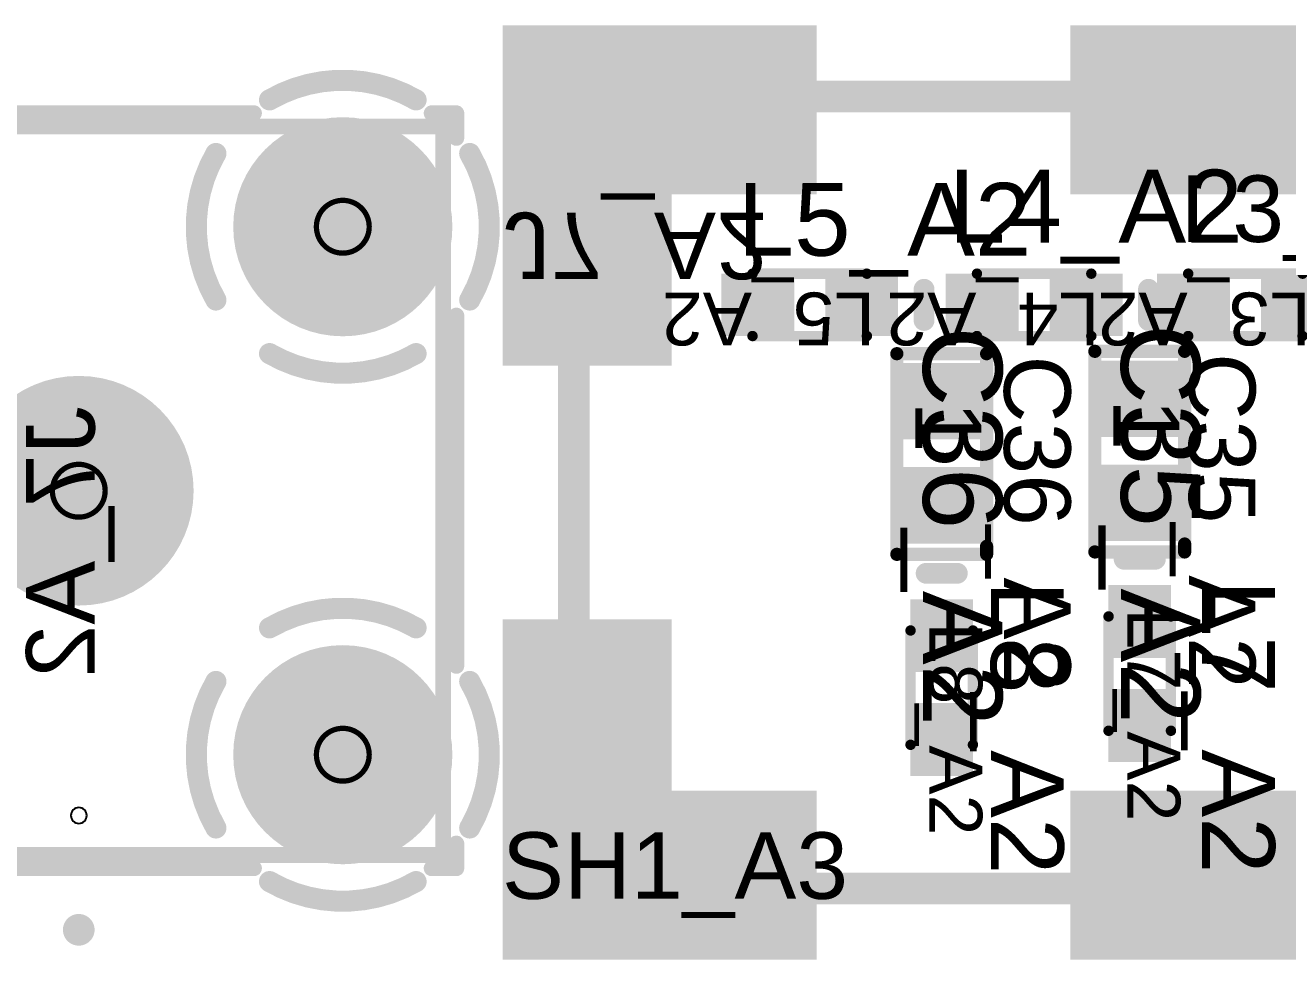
# Model space of a CAD drawing. Header units: inches. Extents: x -0.3 to 12.2, y -3.2 to 4.4.
# Drawn here: x 0.1597 to 0.6379, y 2.558 to 2.912 of the extents above; entities that cross this region are included whole.
import ezdxf

# ---------------------------------------------------------------- set-up
doc = ezdxf.new("R2010")
doc.units = ezdxf.units.IN
doc.header["$MEASUREMENT"] = 0
for name, color, linetype in [('Board Layer Stack Bottom Overlay', 54, 'Continuous'), ('Board Layer Stack Bottom Solder', 6, 'Continuous'), ('Bottom Assembly', 216, 'Continuous'), ('Bottom Layer_L8', 5, 'Continuous'), ('FAB', 56, 'Continuous'), ('FAB_DWG_INFO', 1, 'Continuous'), ('Inner_L3', 76, 'Continuous'), ('Inner_L6', 156, 'Continuous'), ('Mechanical 13', 56, 'Continuous'), ('Pad Holes', 156, 'Continuous'), ('Plane_L2', 76, 'Continuous'), ('Plane_L4', 136, 'Continuous'), ('Plane_L5', 16, 'Continuous'), ('Plane_L7', 216, 'Continuous'), ('Top Assembly', 6, 'Continuous'), ('Top Overlay', 2, 'Continuous'), ('Top Paste', 8, 'Continuous'), ('Top Solder', 216, 'Continuous'), ('TOP_L1', 1, 'Continuous')]:
    doc.layers.add(name, color=color, linetype=linetype)
doc.styles.add('Arial', font='', dxfattribs={"height": 0.2})
doc.styles.get('Arial').set_extended_font_data('Arial')

# ---------------------------------------------------------------- blocks, each defined once
blk = doc.blocks.new('RF_S__23')
at = {"layer": 'Top Paste'}
for points in [[(-0.41, 0.175), (-0.41, 0.115), (-0.525, 0.115), (-0.525, 0.175)], [(-0.525, 0.175), (-0.465, 0.175), (-0.465, 0.05), (-0.525, 0.05)], [(-0.17, 0.175), (-0.17, 0.115), (-0.31, 0.115), (-0.31, 0.175)], [(-0.525, -0.05), (-0.465, -0.05), (-0.465, -0.175), (-0.525, -0.175)], [(-0.525, -0.175), (-0.525, -0.115), (-0.41, -0.115), (-0.41, -0.175)], [(-0.31, -0.175), (-0.31, -0.115), (-0.17, -0.115), (-0.17, -0.175)]]:
    blk.add_hatch(color=8, dxfattribs=at).paths.add_polyline_path(points)
at = {"layer": 'Top Solder'}
for points in [[(-0.408, 0.177), (-0.408, 0.113), (-0.527, 0.113), (-0.527, 0.177)], [(-0.527, 0.177), (-0.463, 0.177), (-0.463, 0.048), (-0.527, 0.048)], [(-0.168, 0.177), (-0.168, 0.113), (-0.312, 0.113), (-0.312, 0.177)], [(-0.527, -0.048), (-0.463, -0.048), (-0.463, -0.177), (-0.527, -0.177)], [(-0.527, -0.177), (-0.527, -0.113), (-0.408, -0.113), (-0.408, -0.177)], [(-0.312, -0.177), (-0.312, -0.113), (-0.168, -0.113), (-0.168, -0.177)]]:
    blk.add_hatch(color=216, dxfattribs=at).paths.add_polyline_path(points)
at = {"layer": 'TOP_L1'}
for points in [[(-0.41, 0.175), (-0.41, 0.115), (-0.525, 0.115), (-0.525, 0.175)], [(-0.525, 0.175), (-0.465, 0.175), (-0.465, 0.05), (-0.525, 0.05)], [(-0.17, 0.175), (-0.17, 0.115), (-0.31, 0.115), (-0.31, 0.175)], [(-0.525, -0.05), (-0.465, -0.05), (-0.465, -0.175), (-0.525, -0.175)], [(-0.525, -0.175), (-0.525, -0.115), (-0.41, -0.115), (-0.41, -0.175)], [(-0.31, -0.175), (-0.31, -0.115), (-0.17, -0.115), (-0.17, -0.175)]]:
    blk.add_hatch(color=1, dxfattribs=at).paths.add_polyline_path(points)
at = {"layer": 'Top Assembly'}
for points in [[(-0.5, 0.15, 0.012, 0.012, 0), (0.5, 0.15, 0.012, 0.012, 0)], [(-0.5, -0.15, 0.012, 0.012, 0), (-0.5, 0.15, 0.012, 0.012, 0)], [(-0.5, -0.15, 0.012, 0.012, 0), (0.5, -0.15, 0.012, 0.012, 0)]]:
    blk.add_lwpolyline(points, format="xyseb", dxfattribs=at)
for points in [[(-0.503, 0.15, 0.006, 0.006, 1), (-0.497, 0.15, 0.006, 0.006, 1)], [(-0.503, 0.15, 0.006, 0.006, 1), (-0.497, 0.15, 0.006, 0.006, 1)], [(-0.503, -0.15, 0.006, 0.006, 1), (-0.497, -0.15, 0.006, 0.006, 1)], [(-0.503, -0.15, 0.006, 0.006, 1), (-0.497, -0.15, 0.006, 0.006, 1)]]:
    blk.add_lwpolyline(points, format="xyseb", close=True, dxfattribs=at)
blk = doc.blocks.new('CONN_SMA_J_P_H_RA_TH1_SAI_164')
at = {"layer": 'Top Overlay'}
for points in [[(0.191, 0, 0.006, 0.006, 1), (0.185, 0, 0.006, 0.006, 1)], [(0.1835, 0, 0.003, 0.003, 1), (0.1865, 0, 0.003, 0.003, 1)], [(0.1895, 0, 0.003, 0.003, 1), (0.1925, 0, 0.003, 0.003, 1)]]:
    blk.add_lwpolyline(points, format="xyseb", close=True, dxfattribs=at)
blk = doc.blocks.new('0402_A_183')
at = {"layer": 'Top Paste'}
for points in [[(-0.0315, -0.00984), (-0.0315, 0.00984), (-0.00787, 0.00984), (-0.00787, -0.00984)], [(0.00787, -0.00984), (0.00787, 0.00984), (0.0315, 0.00984), (0.0315, -0.00984)]]:
    blk.add_hatch(color=8, dxfattribs=at).paths.add_polyline_path(points)
at = {"layer": 'Top Solder'}
for points in [[(-0.0335, -0.01184), (-0.0335, 0.01184), (-0.00587, 0.01184), (-0.00587, -0.01184)], [(0.00587, -0.01184), (0.00587, 0.01184), (0.0335, 0.01184), (0.0335, -0.01184)]]:
    blk.add_hatch(color=216, dxfattribs=at).paths.add_polyline_path(points)
at = {"layer": 'TOP_L1'}
for points in [[(-0.0315, -0.00984), (-0.0315, 0.00984), (-0.00787, 0.00984), (-0.00787, -0.00984)], [(0.00787, -0.00984), (0.00787, 0.00984), (0.0315, 0.00984), (0.0315, -0.00984)]]:
    blk.add_hatch(color=1, dxfattribs=at).paths.add_polyline_path(points)
at = {"layer": 'Top Assembly'}
for points in [[(0.02165, 0.01181, 0.00394, 0.00394, 0), (-0.02165, 0.01181, 0.00394, 0.00394, 0)], [(-0.02165, -0.01181, 0.00394, 0.00394, 0), (-0.02165, 0.01181, 0.00394, 0.00394, 0)], [(0.02165, -0.01181, 0.00394, 0.00394, 0), (0.02165, 0.01181, 0.00394, 0.00394, 0)], [(0.02165, -0.01181, 0.00394, 0.00394, 0), (-0.02165, -0.01181, 0.00394, 0.00394, 0)]]:
    blk.add_lwpolyline(points, format="xyseb", dxfattribs=at)
for points in [[(-0.02264, 0.01181, 0.00197, 0.00197, 1), (-0.02067, 0.01181, 0.00197, 0.00197, 1)], [(-0.02264, 0.01181, 0.00197, 0.00197, 1), (-0.02067, 0.01181, 0.00197, 0.00197, 1)], [(0.02067, 0.01181, 0.00197, 0.00197, 1), (0.02264, 0.01181, 0.00197, 0.00197, 1)], [(0.02067, 0.01181, 0.00197, 0.00197, 1), (0.02264, 0.01181, 0.00197, 0.00197, 1)], [(-0.02264, -0.01181, 0.00197, 0.00197, 1), (-0.02067, -0.01181, 0.00197, 0.00197, 1)], [(-0.02264, -0.01181, 0.00197, 0.00197, 1), (-0.02067, -0.01181, 0.00197, 0.00197, 1)], [(0.02067, -0.01181, 0.00197, 0.00197, 1), (0.02264, -0.01181, 0.00197, 0.00197, 1)], [(0.02067, -0.01181, 0.00197, 0.00197, 1), (0.02264, -0.01181, 0.00197, 0.00197, 1)]]:
    blk.add_lwpolyline(points, format="xyseb", close=True, dxfattribs=at)
at = {"layer": 'Top Overlay'}
blk.add_lwpolyline([(-0.04331, -0.00591, 0.00787, 0.00787, 0), (-0.04331, 0.00591, 0.00787, 0.00787, 0)], format="xyseb", dxfattribs=at)
for points in [[(-0.04528, 0.00591, 0.00394, 0.00394, 1), (-0.04134, 0.00591, 0.00394, 0.00394, 1)], [(-0.04528, -0.00591, 0.00394, 0.00394, 1), (-0.04134, -0.00591, 0.00394, 0.00394, 1)]]:
    blk.add_lwpolyline(points, format="xyseb", close=True, dxfattribs=at)
at = {"layer": 'Top Assembly', "style": 'Arial'}
blk.add_text('L8_A2', height=0.02, dxfattribs=at).set_placement((-0.02476, -0.00466))
blk = doc.blocks.new('0402_A_187')
at = {"layer": 'Top Paste'}
for points in [[(-0.0315, -0.00984), (-0.0315, 0.00984), (-0.00787, 0.00984), (-0.00787, -0.00984)], [(0.00787, -0.00984), (0.00787, 0.00984), (0.0315, 0.00984), (0.0315, -0.00984)]]:
    blk.add_hatch(color=8, dxfattribs=at).paths.add_polyline_path(points)
at = {"layer": 'Top Solder'}
for points in [[(-0.0335, -0.01184), (-0.0335, 0.01184), (-0.00587, 0.01184), (-0.00587, -0.01184)], [(0.00587, -0.01184), (0.00587, 0.01184), (0.0335, 0.01184), (0.0335, -0.01184)]]:
    blk.add_hatch(color=216, dxfattribs=at).paths.add_polyline_path(points)
at = {"layer": 'TOP_L1'}
for points in [[(-0.0315, -0.00984), (-0.0315, 0.00984), (-0.00787, 0.00984), (-0.00787, -0.00984)], [(0.00787, -0.00984), (0.00787, 0.00984), (0.0315, 0.00984), (0.0315, -0.00984)]]:
    blk.add_hatch(color=1, dxfattribs=at).paths.add_polyline_path(points)
at = {"layer": 'Top Assembly'}
for points in [[(0.02165, 0.01181, 0.00394, 0.00394, 0), (-0.02165, 0.01181, 0.00394, 0.00394, 0)], [(-0.02165, -0.01181, 0.00394, 0.00394, 0), (-0.02165, 0.01181, 0.00394, 0.00394, 0)], [(0.02165, -0.01181, 0.00394, 0.00394, 0), (0.02165, 0.01181, 0.00394, 0.00394, 0)], [(0.02165, -0.01181, 0.00394, 0.00394, 0), (-0.02165, -0.01181, 0.00394, 0.00394, 0)]]:
    blk.add_lwpolyline(points, format="xyseb", dxfattribs=at)
for points in [[(-0.02264, 0.01181, 0.00197, 0.00197, 1), (-0.02067, 0.01181, 0.00197, 0.00197, 1)], [(-0.02264, 0.01181, 0.00197, 0.00197, 1), (-0.02067, 0.01181, 0.00197, 0.00197, 1)], [(0.02067, 0.01181, 0.00197, 0.00197, 1), (0.02264, 0.01181, 0.00197, 0.00197, 1)], [(0.02067, 0.01181, 0.00197, 0.00197, 1), (0.02264, 0.01181, 0.00197, 0.00197, 1)], [(-0.02264, -0.01181, 0.00197, 0.00197, 1), (-0.02067, -0.01181, 0.00197, 0.00197, 1)], [(-0.02264, -0.01181, 0.00197, 0.00197, 1), (-0.02067, -0.01181, 0.00197, 0.00197, 1)], [(0.02067, -0.01181, 0.00197, 0.00197, 1), (0.02264, -0.01181, 0.00197, 0.00197, 1)], [(0.02067, -0.01181, 0.00197, 0.00197, 1), (0.02264, -0.01181, 0.00197, 0.00197, 1)]]:
    blk.add_lwpolyline(points, format="xyseb", close=True, dxfattribs=at)
at = {"layer": 'Top Overlay'}
blk.add_lwpolyline([(-0.04331, -0.00591, 0.00787, 0.00787, 0), (-0.04331, 0.00591, 0.00787, 0.00787, 0)], format="xyseb", dxfattribs=at)
for points in [[(-0.04528, 0.00591, 0.00394, 0.00394, 1), (-0.04134, 0.00591, 0.00394, 0.00394, 1)], [(-0.04528, -0.00591, 0.00394, 0.00394, 1), (-0.04134, -0.00591, 0.00394, 0.00394, 1)]]:
    blk.add_lwpolyline(points, format="xyseb", close=True, dxfattribs=at)
at = {"layer": 'Top Assembly', "style": 'Arial'}
blk.add_text('L7_A2', height=0.02, dxfattribs=at).set_placement((-0.02476, -0.00466))
blk = doc.blocks.new('0402_A_199')
at = {"layer": 'Top Paste'}
for points in [[(-0.0315, -0.00984), (-0.0315, 0.00984), (-0.00787, 0.00984), (-0.00787, -0.00984)], [(0.00787, -0.00984), (0.00787, 0.00984), (0.0315, 0.00984), (0.0315, -0.00984)]]:
    blk.add_hatch(color=8, dxfattribs=at).paths.add_polyline_path(points)
at = {"layer": 'Top Solder'}
for points in [[(-0.0335, -0.01184), (-0.0335, 0.01184), (-0.00587, 0.01184), (-0.00587, -0.01184)], [(0.00587, -0.01184), (0.00587, 0.01184), (0.0335, 0.01184), (0.0335, -0.01184)]]:
    blk.add_hatch(color=216, dxfattribs=at).paths.add_polyline_path(points)
at = {"layer": 'TOP_L1'}
for points in [[(-0.0315, -0.00984), (-0.0315, 0.00984), (-0.00787, 0.00984), (-0.00787, -0.00984)], [(0.00787, -0.00984), (0.00787, 0.00984), (0.0315, 0.00984), (0.0315, -0.00984)]]:
    blk.add_hatch(color=1, dxfattribs=at).paths.add_polyline_path(points)
at = {"layer": 'Top Assembly'}
for points in [[(0.02165, 0.01181, 0.00394, 0.00394, 0), (-0.02165, 0.01181, 0.00394, 0.00394, 0)], [(-0.02165, 0.01181, 0.00394, 0.00394, 0), (-0.02165, -0.01181, 0.00394, 0.00394, 0)], [(0.02165, 0.01181, 0.00394, 0.00394, 0), (0.02165, -0.01181, 0.00394, 0.00394, 0)], [(0.02165, -0.01181, 0.00394, 0.00394, 0), (-0.02165, -0.01181, 0.00394, 0.00394, 0)]]:
    blk.add_lwpolyline(points, format="xyseb", dxfattribs=at)
for points in [[(-0.02264, 0.01181, 0.00197, 0.00197, 1), (-0.02067, 0.01181, 0.00197, 0.00197, 1)], [(-0.02264, 0.01181, 0.00197, 0.00197, 1), (-0.02067, 0.01181, 0.00197, 0.00197, 1)], [(0.02067, 0.01181, 0.00197, 0.00197, 1), (0.02264, 0.01181, 0.00197, 0.00197, 1)], [(0.02067, 0.01181, 0.00197, 0.00197, 1), (0.02264, 0.01181, 0.00197, 0.00197, 1)], [(-0.02264, -0.01181, 0.00197, 0.00197, 1), (-0.02067, -0.01181, 0.00197, 0.00197, 1)], [(-0.02264, -0.01181, 0.00197, 0.00197, 1), (-0.02067, -0.01181, 0.00197, 0.00197, 1)], [(0.02067, -0.01181, 0.00197, 0.00197, 1), (0.02264, -0.01181, 0.00197, 0.00197, 1)], [(0.02067, -0.01181, 0.00197, 0.00197, 1), (0.02264, -0.01181, 0.00197, 0.00197, 1)]]:
    blk.add_lwpolyline(points, format="xyseb", close=True, dxfattribs=at)
at = {"layer": 'Top Overlay'}
blk.add_lwpolyline([(-0.04331, 0.00591, 0.00787, 0.00787, 0), (-0.04331, -0.00591, 0.00787, 0.00787, 0)], format="xyseb", dxfattribs=at)
for points in [[(-0.04528, 0.00591, 0.00394, 0.00394, 1), (-0.04134, 0.00591, 0.00394, 0.00394, 1)], [(-0.04528, -0.00591, 0.00394, 0.00394, 1), (-0.04134, -0.00591, 0.00394, 0.00394, 1)]]:
    blk.add_lwpolyline(points, format="xyseb", close=True, dxfattribs=at)
at = {"layer": 'Top Assembly', "style": 'Arial'}
blk.add_text('L5_A2', height=0.02, dxfattribs=at).set_placement((-0.02476, -0.00466))
blk = doc.blocks.new('0402_A_203')
at = {"layer": 'Top Paste'}
for points in [[(-0.0315, -0.00984), (-0.0315, 0.00984), (-0.00787, 0.00984), (-0.00787, -0.00984)], [(0.00787, -0.00984), (0.00787, 0.00984), (0.0315, 0.00984), (0.0315, -0.00984)]]:
    blk.add_hatch(color=8, dxfattribs=at).paths.add_polyline_path(points)
at = {"layer": 'Top Solder'}
for points in [[(-0.0335, -0.01184), (-0.0335, 0.01184), (-0.00587, 0.01184), (-0.00587, -0.01184)], [(0.00587, -0.01184), (0.00587, 0.01184), (0.0335, 0.01184), (0.0335, -0.01184)]]:
    blk.add_hatch(color=216, dxfattribs=at).paths.add_polyline_path(points)
at = {"layer": 'TOP_L1'}
for points in [[(-0.0315, -0.00984), (-0.0315, 0.00984), (-0.00787, 0.00984), (-0.00787, -0.00984)], [(0.00787, -0.00984), (0.00787, 0.00984), (0.0315, 0.00984), (0.0315, -0.00984)]]:
    blk.add_hatch(color=1, dxfattribs=at).paths.add_polyline_path(points)
at = {"layer": 'Top Assembly'}
for points in [[(0.02165, 0.01181, 0.00394, 0.00394, 0), (-0.02165, 0.01181, 0.00394, 0.00394, 0)], [(-0.02165, 0.01181, 0.00394, 0.00394, 0), (-0.02165, -0.01181, 0.00394, 0.00394, 0)], [(0.02165, 0.01181, 0.00394, 0.00394, 0), (0.02165, -0.01181, 0.00394, 0.00394, 0)], [(0.02165, -0.01181, 0.00394, 0.00394, 0), (-0.02165, -0.01181, 0.00394, 0.00394, 0)]]:
    blk.add_lwpolyline(points, format="xyseb", dxfattribs=at)
for points in [[(-0.02264, 0.01181, 0.00197, 0.00197, 1), (-0.02067, 0.01181, 0.00197, 0.00197, 1)], [(-0.02264, 0.01181, 0.00197, 0.00197, 1), (-0.02067, 0.01181, 0.00197, 0.00197, 1)], [(0.02067, 0.01181, 0.00197, 0.00197, 1), (0.02264, 0.01181, 0.00197, 0.00197, 1)], [(0.02067, 0.01181, 0.00197, 0.00197, 1), (0.02264, 0.01181, 0.00197, 0.00197, 1)], [(-0.02264, -0.01181, 0.00197, 0.00197, 1), (-0.02067, -0.01181, 0.00197, 0.00197, 1)], [(-0.02264, -0.01181, 0.00197, 0.00197, 1), (-0.02067, -0.01181, 0.00197, 0.00197, 1)], [(0.02067, -0.01181, 0.00197, 0.00197, 1), (0.02264, -0.01181, 0.00197, 0.00197, 1)], [(0.02067, -0.01181, 0.00197, 0.00197, 1), (0.02264, -0.01181, 0.00197, 0.00197, 1)]]:
    blk.add_lwpolyline(points, format="xyseb", close=True, dxfattribs=at)
at = {"layer": 'Top Overlay'}
blk.add_lwpolyline([(-0.04331, 0.00591, 0.00787, 0.00787, 0), (-0.04331, -0.00591, 0.00787, 0.00787, 0)], format="xyseb", dxfattribs=at)
for points in [[(-0.04528, 0.00591, 0.00394, 0.00394, 1), (-0.04134, 0.00591, 0.00394, 0.00394, 1)], [(-0.04528, -0.00591, 0.00394, 0.00394, 1), (-0.04134, -0.00591, 0.00394, 0.00394, 1)]]:
    blk.add_lwpolyline(points, format="xyseb", close=True, dxfattribs=at)
at = {"layer": 'Top Assembly', "style": 'Arial'}
blk.add_text('L4_A2', height=0.02, dxfattribs=at).set_placement((-0.02476, -0.00466))
blk = doc.blocks.new('0402_A_216')
at = {"layer": 'Top Paste'}
for points in [[(-0.0315, -0.00984), (-0.0315, 0.00984), (-0.00787, 0.00984), (-0.00787, -0.00984)], [(0.00787, -0.00984), (0.00787, 0.00984), (0.0315, 0.00984), (0.0315, -0.00984)]]:
    blk.add_hatch(color=8, dxfattribs=at).paths.add_polyline_path(points)
at = {"layer": 'Top Solder'}
for points in [[(-0.0335, -0.01184), (-0.0335, 0.01184), (-0.00587, 0.01184), (-0.00587, -0.01184)], [(0.00587, -0.01184), (0.00587, 0.01184), (0.0335, 0.01184), (0.0335, -0.01184)]]:
    blk.add_hatch(color=216, dxfattribs=at).paths.add_polyline_path(points)
at = {"layer": 'TOP_L1'}
for points in [[(-0.0315, -0.00984), (-0.0315, 0.00984), (-0.00787, 0.00984), (-0.00787, -0.00984)], [(0.00787, -0.00984), (0.00787, 0.00984), (0.0315, 0.00984), (0.0315, -0.00984)]]:
    blk.add_hatch(color=1, dxfattribs=at).paths.add_polyline_path(points)
at = {"layer": 'Top Assembly'}
for points in [[(0.02165, 0.01181, 0.00394, 0.00394, 0), (-0.02165, 0.01181, 0.00394, 0.00394, 0)], [(-0.02165, 0.01181, 0.00394, 0.00394, 0), (-0.02165, -0.01181, 0.00394, 0.00394, 0)], [(0.02165, 0.01181, 0.00394, 0.00394, 0), (0.02165, -0.01181, 0.00394, 0.00394, 0)], [(0.02165, -0.01181, 0.00394, 0.00394, 0), (-0.02165, -0.01181, 0.00394, 0.00394, 0)]]:
    blk.add_lwpolyline(points, format="xyseb", dxfattribs=at)
for points in [[(-0.02264, 0.01181, 0.00197, 0.00197, 1), (-0.02067, 0.01181, 0.00197, 0.00197, 1)], [(-0.02264, 0.01181, 0.00197, 0.00197, 1), (-0.02067, 0.01181, 0.00197, 0.00197, 1)], [(0.02067, 0.01181, 0.00197, 0.00197, 1), (0.02264, 0.01181, 0.00197, 0.00197, 1)], [(0.02067, 0.01181, 0.00197, 0.00197, 1), (0.02264, 0.01181, 0.00197, 0.00197, 1)], [(-0.02264, -0.01181, 0.00197, 0.00197, 1), (-0.02067, -0.01181, 0.00197, 0.00197, 1)], [(-0.02264, -0.01181, 0.00197, 0.00197, 1), (-0.02067, -0.01181, 0.00197, 0.00197, 1)], [(0.02067, -0.01181, 0.00197, 0.00197, 1), (0.02264, -0.01181, 0.00197, 0.00197, 1)], [(0.02067, -0.01181, 0.00197, 0.00197, 1), (0.02264, -0.01181, 0.00197, 0.00197, 1)]]:
    blk.add_lwpolyline(points, format="xyseb", close=True, dxfattribs=at)
at = {"layer": 'Top Overlay'}
blk.add_lwpolyline([(-0.04331, 0.00591, 0.00787, 0.00787, 0), (-0.04331, -0.00591, 0.00787, 0.00787, 0)], format="xyseb", dxfattribs=at)
for points in [[(-0.04528, 0.00591, 0.00394, 0.00394, 1), (-0.04134, 0.00591, 0.00394, 0.00394, 1)], [(-0.04528, -0.00591, 0.00394, 0.00394, 1), (-0.04134, -0.00591, 0.00394, 0.00394, 1)]]:
    blk.add_lwpolyline(points, format="xyseb", close=True, dxfattribs=at)
at = {"layer": 'Top Assembly', "style": 'Arial'}
blk.add_text('L3_A2', height=0.02, dxfattribs=at).set_placement((-0.02476, -0.00466))
blk = doc.blocks.new('CONN_SMA_J_P_H_RA_TH1_SAI_B_233')
at = {"layer": 'Board Layer Stack Bottom Solder'}
h = blk.add_hatch(color=6, dxfattribs=at)
edge = h.paths.add_edge_path()
edge.add_arc((-0.1, 0.1), 0.0415, 0, 360)
h = blk.add_hatch(color=6, dxfattribs=at)
edge = h.paths.add_edge_path()
edge.add_arc((0.1, 0.1), 0.0415, 0, 360)
h = blk.add_hatch(color=6, dxfattribs=at)
edge = h.paths.add_edge_path()
edge.add_arc((0, 0), 0.0415, 0, 360)
at = {"layer": 'Bottom Layer_L8'}
h = blk.add_hatch(color=5, dxfattribs=at)
edge = h.paths.add_edge_path()
edge.add_arc((-0.1, 0.1), 0.0415, 0, 360)
h = blk.add_hatch(color=5, dxfattribs=at)
edge = h.paths.add_edge_path()
edge.add_arc((0.1, 0.1), 0.0415, 0, 360)
h = blk.add_hatch(color=5, dxfattribs=at)
edge = h.paths.add_edge_path()
edge.add_arc((0, 0), 0.0415, 0, 360)
at = {"layer": 'Inner_L3'}
h = blk.add_hatch(color=76, dxfattribs=at)
edge = h.paths.add_edge_path()
edge.add_arc((-0.1, 0.1), 0.0415, 0, 360)
h = blk.add_hatch(color=76, dxfattribs=at)
edge = h.paths.add_edge_path()
edge.add_arc((0.1, 0.1), 0.0415, 0, 360)
h = blk.add_hatch(color=76, dxfattribs=at)
edge = h.paths.add_edge_path()
edge.add_arc((0, 0), 0.0415, 0, 360)
at = {"layer": 'Inner_L6'}
h = blk.add_hatch(color=156, dxfattribs=at)
edge = h.paths.add_edge_path()
edge.add_arc((-0.1, 0.1), 0.0415, 0, 360)
h = blk.add_hatch(color=156, dxfattribs=at)
edge = h.paths.add_edge_path()
edge.add_arc((0.1, 0.1), 0.0415, 0, 360)
h = blk.add_hatch(color=156, dxfattribs=at)
edge = h.paths.add_edge_path()
edge.add_arc((0, 0), 0.0415, 0, 360)
at = {"layer": 'Pad Holes'}
h = blk.add_hatch(color=7, dxfattribs=at)
edge = h.paths.add_edge_path()
edge.add_arc((-0.1, 0.1), 0.0315, 0, 360)
h = blk.add_hatch(color=7, dxfattribs=at)
edge = h.paths.add_edge_path()
edge.add_arc((0.1, 0.1), 0.0315, 0, 360)
h = blk.add_hatch(color=7, dxfattribs=at)
edge = h.paths.add_edge_path()
edge.add_arc((0, 0), 0.0315, 0, 360)
at = {"layer": 'Plane_L2'}
h = blk.add_hatch(color=76, dxfattribs=at)
edge = h.paths.add_edge_path()
edge.add_arc((0, 0), 0.0435, 0, 360)
at = {"layer": 'Plane_L4'}
h = blk.add_hatch(color=136, dxfattribs=at)
edge = h.paths.add_edge_path()
edge.add_arc((0, 0), 0.0435, 0, 360)
at = {"layer": 'Plane_L5'}
h = blk.add_hatch(color=16, dxfattribs=at)
edge = h.paths.add_edge_path()
edge.add_arc((0, 0), 0.0435, 0, 360)
at = {"layer": 'Plane_L7'}
h = blk.add_hatch(color=216, dxfattribs=at)
edge = h.paths.add_edge_path()
edge.add_arc((0, 0), 0.0435, 0, 360)
at = {"layer": 'Top Solder'}
h = blk.add_hatch(color=216, dxfattribs=at)
edge = h.paths.add_edge_path()
edge.add_arc((-0.1, 0.1), 0.0415, 0, 360)
h = blk.add_hatch(color=216, dxfattribs=at)
edge = h.paths.add_edge_path()
edge.add_arc((0.1, 0.1), 0.0415, 0, 360)
h = blk.add_hatch(color=216, dxfattribs=at)
edge = h.paths.add_edge_path()
edge.add_arc((0, 0), 0.0415, 0, 360)
at = {"layer": 'TOP_L1'}
h = blk.add_hatch(color=1, dxfattribs=at)
edge = h.paths.add_edge_path()
edge.add_arc((-0.1, 0.1), 0.0415, 0, 360)
h = blk.add_hatch(color=1, dxfattribs=at)
edge = h.paths.add_edge_path()
edge.add_arc((0.1, 0.1), 0.0415, 0, 360)
h = blk.add_hatch(color=1, dxfattribs=at)
edge = h.paths.add_edge_path()
edge.add_arc((0, 0), 0.0415, 0, 360)
at = {"layer": 'Board Layer Stack Bottom Overlay'}
for points in [[(-0.13365, 0.143, 0.006, 0.006, 0), (-0.143, 0.143, 0.006, 0.006, 0)], [(-0.143, 0.13365, 0.006, 0.006, 0), (-0.143, 0.143, 0.006, 0.006, 0)], [(0.06635, 0.143, 0.006, 0.006, 0), (-0.06635, 0.143, 0.006, 0.006, 0)], [(0.143, 0.143, 0.006, 0.006, 0), (0.13365, 0.143, 0.006, 0.006, 0)], [(0.143, 0.13365, 0.006, 0.006, 0), (0.143, 0.143, 0.006, 0.006, 0)], [(-0.143, -0.06635, 0.006, 0.006, 0), (-0.143, 0.06635, 0.006, 0.006, 0)], [(0.143, -0.06635, 0.006, 0.006, 0), (0.143, 0.06635, 0.006, 0.006, 0)]]:
    blk.add_lwpolyline(points, format="xyseb", dxfattribs=at)
for points in [[(-0.1445, 0.143, 0.003, 0.003, 1), (-0.1415, 0.143, 0.003, 0.003, 1)], [(-0.1445, 0.143, 0.003, 0.003, 1), (-0.1415, 0.143, 0.003, 0.003, 1)], [(-0.13515, 0.143, 0.003, 0.003, 1), (-0.13215, 0.143, 0.003, 0.003, 1)], [(-0.06785, 0.143, 0.003, 0.003, 1), (-0.06485, 0.143, 0.003, 0.003, 1)], [(0.06485, 0.143, 0.003, 0.003, 1), (0.06785, 0.143, 0.003, 0.003, 1)], [(0.13215, 0.143, 0.003, 0.003, 1), (0.13515, 0.143, 0.003, 0.003, 1)], [(0.1415, 0.143, 0.003, 0.003, 1), (0.1445, 0.143, 0.003, 0.003, 1)], [(0.1415, 0.143, 0.003, 0.003, 1), (0.1445, 0.143, 0.003, 0.003, 1)], [(-0.1445, 0.13365, 0.003, 0.003, 1), (-0.1415, 0.13365, 0.003, 0.003, 1)], [(0.1415, 0.13365, 0.003, 0.003, 1), (0.1445, 0.13365, 0.003, 0.003, 1)], [(-0.1445, 0.06635, 0.003, 0.003, 1), (-0.1415, 0.06635, 0.003, 0.003, 1)], [(0.1415, 0.06635, 0.003, 0.003, 1), (0.1445, 0.06635, 0.003, 0.003, 1)]]:
    blk.add_lwpolyline(points, format="xyseb", close=True, dxfattribs=at)
at = {"layer": 'Bottom Assembly'}
for points in [[(0.138, 0.138, 0.006, 0.006, 0), (-0.138, 0.138, 0.006, 0.006, 0)], [(-0.138, -0.138, 0.006, 0.006, 0), (-0.138, 0.138, 0.006, 0.006, 0)], [(0.138, -0.138, 0.006, 0.006, 0), (0.138, 0.138, 0.006, 0.006, 0)]]:
    blk.add_lwpolyline(points, format="xyseb", dxfattribs=at)
for points in [[(-0.1395, 0.138, 0.003, 0.003, 1), (-0.1365, 0.138, 0.003, 0.003, 1)], [(-0.1395, 0.138, 0.003, 0.003, 1), (-0.1365, 0.138, 0.003, 0.003, 1)], [(0.1365, 0.138, 0.003, 0.003, 1), (0.1395, 0.138, 0.003, 0.003, 1)], [(0.1365, 0.138, 0.003, 0.003, 1), (0.1395, 0.138, 0.003, 0.003, 1)]]:
    blk.add_lwpolyline(points, format="xyseb", close=True, dxfattribs=at)
at = {"layer": 'Mechanical 13'}
for points in [[(0.126, 0, 1), (0.12, 0, 1)], [(0.12, 0, 1), (0.12, 0, 1)], [(0.126, 0, 1), (0.126, 0, 1)]]:
    blk.add_lwpolyline(points, format="xyb", close=True, dxfattribs=at)
at = {"layer": 'Plane_L2'}
for points in [[(-0.12775, 0.14806, 0.008, 0.008, -0.267949), (-0.07225, 0.14806, 0.008, 0.008, 0)], [(0.07225, 0.14806, 0.008, 0.008, -0.267949), (0.12775, 0.14806, 0.008, 0.008, 0)], [(-0.14806, 0.07225, 0.008, 0.008, -0.267949), (-0.14806, 0.12775, 0.008, 0.008, 0)], [(-0.05194, 0.12775, 0.008, 0.008, -0.267949), (-0.05194, 0.07225, 0.008, 0.008, 0)], [(0.05194, 0.07225, 0.008, 0.008, -0.267949), (0.05194, 0.12775, 0.008, 0.008, 0)], [(0.14806, 0.12775, 0.008, 0.008, -0.267949), (0.14806, 0.07225, 0.008, 0.008, 0)], [(-0.07225, 0.05194, 0.008, 0.008, -0.267949), (-0.12775, 0.05194, 0.008, 0.008, 0)], [(0.12775, 0.05194, 0.008, 0.008, -0.267949), (0.07225, 0.05194, 0.008, 0.008, 0)]]:
    blk.add_lwpolyline(points, format="xyseb", dxfattribs=at)
for points in [[(-0.12975, 0.14806, 0.004, 0.004, 1), (-0.12575, 0.14806, 0.004, 0.004, 1)], [(-0.07425, 0.14806, 0.004, 0.004, 1), (-0.07025, 0.14806, 0.004, 0.004, 1)], [(0.07025, 0.14806, 0.004, 0.004, 1), (0.07425, 0.14806, 0.004, 0.004, 1)], [(0.12575, 0.14806, 0.004, 0.004, 1), (0.12975, 0.14806, 0.004, 0.004, 1)], [(-0.15006, 0.12775, 0.004, 0.004, 1), (-0.14606, 0.12775, 0.004, 0.004, 1)], [(-0.05394, 0.12775, 0.004, 0.004, 1), (-0.04994, 0.12775, 0.004, 0.004, 1)], [(0.04994, 0.12775, 0.004, 0.004, 1), (0.05394, 0.12775, 0.004, 0.004, 1)], [(0.14606, 0.12775, 0.004, 0.004, 1), (0.15006, 0.12775, 0.004, 0.004, 1)], [(-0.15006, 0.07225, 0.004, 0.004, 1), (-0.14606, 0.07225, 0.004, 0.004, 1)], [(-0.05394, 0.07225, 0.004, 0.004, 1), (-0.04994, 0.07225, 0.004, 0.004, 1)], [(0.04994, 0.07225, 0.004, 0.004, 1), (0.05394, 0.07225, 0.004, 0.004, 1)], [(0.14606, 0.07225, 0.004, 0.004, 1), (0.15006, 0.07225, 0.004, 0.004, 1)], [(-0.12975, 0.05194, 0.004, 0.004, 1), (-0.12575, 0.05194, 0.004, 0.004, 1)], [(-0.07425, 0.05194, 0.004, 0.004, 1), (-0.07025, 0.05194, 0.004, 0.004, 1)], [(0.07025, 0.05194, 0.004, 0.004, 1), (0.07425, 0.05194, 0.004, 0.004, 1)], [(0.12575, 0.05194, 0.004, 0.004, 1), (0.12975, 0.05194, 0.004, 0.004, 1)]]:
    blk.add_lwpolyline(points, format="xyseb", close=True, dxfattribs=at)
at = {"layer": 'Plane_L4'}
for points in [[(-0.12775, 0.14806, 0.008, 0.008, -0.267949), (-0.07225, 0.14806, 0.008, 0.008, 0)], [(0.07225, 0.14806, 0.008, 0.008, -0.267949), (0.12775, 0.14806, 0.008, 0.008, 0)], [(-0.14806, 0.07225, 0.008, 0.008, -0.267949), (-0.14806, 0.12775, 0.008, 0.008, 0)], [(-0.05194, 0.12775, 0.008, 0.008, -0.267949), (-0.05194, 0.07225, 0.008, 0.008, 0)], [(0.05194, 0.07225, 0.008, 0.008, -0.267949), (0.05194, 0.12775, 0.008, 0.008, 0)], [(0.14806, 0.12775, 0.008, 0.008, -0.267949), (0.14806, 0.07225, 0.008, 0.008, 0)], [(-0.07225, 0.05194, 0.008, 0.008, -0.267949), (-0.12775, 0.05194, 0.008, 0.008, 0)], [(0.12775, 0.05194, 0.008, 0.008, -0.267949), (0.07225, 0.05194, 0.008, 0.008, 0)]]:
    blk.add_lwpolyline(points, format="xyseb", dxfattribs=at)
for points in [[(-0.12975, 0.14806, 0.004, 0.004, 1), (-0.12575, 0.14806, 0.004, 0.004, 1)], [(-0.07425, 0.14806, 0.004, 0.004, 1), (-0.07025, 0.14806, 0.004, 0.004, 1)], [(0.07025, 0.14806, 0.004, 0.004, 1), (0.07425, 0.14806, 0.004, 0.004, 1)], [(0.12575, 0.14806, 0.004, 0.004, 1), (0.12975, 0.14806, 0.004, 0.004, 1)], [(-0.15006, 0.12775, 0.004, 0.004, 1), (-0.14606, 0.12775, 0.004, 0.004, 1)], [(-0.05394, 0.12775, 0.004, 0.004, 1), (-0.04994, 0.12775, 0.004, 0.004, 1)], [(0.04994, 0.12775, 0.004, 0.004, 1), (0.05394, 0.12775, 0.004, 0.004, 1)], [(0.14606, 0.12775, 0.004, 0.004, 1), (0.15006, 0.12775, 0.004, 0.004, 1)], [(-0.15006, 0.07225, 0.004, 0.004, 1), (-0.14606, 0.07225, 0.004, 0.004, 1)], [(-0.05394, 0.07225, 0.004, 0.004, 1), (-0.04994, 0.07225, 0.004, 0.004, 1)], [(0.04994, 0.07225, 0.004, 0.004, 1), (0.05394, 0.07225, 0.004, 0.004, 1)], [(0.14606, 0.07225, 0.004, 0.004, 1), (0.15006, 0.07225, 0.004, 0.004, 1)], [(-0.12975, 0.05194, 0.004, 0.004, 1), (-0.12575, 0.05194, 0.004, 0.004, 1)], [(-0.07425, 0.05194, 0.004, 0.004, 1), (-0.07025, 0.05194, 0.004, 0.004, 1)], [(0.07025, 0.05194, 0.004, 0.004, 1), (0.07425, 0.05194, 0.004, 0.004, 1)], [(0.12575, 0.05194, 0.004, 0.004, 1), (0.12975, 0.05194, 0.004, 0.004, 1)]]:
    blk.add_lwpolyline(points, format="xyseb", close=True, dxfattribs=at)
at = {"layer": 'Plane_L5'}
for points in [[(-0.12775, 0.14806, 0.008, 0.008, -0.267949), (-0.07225, 0.14806, 0.008, 0.008, 0)], [(0.07225, 0.14806, 0.008, 0.008, -0.267949), (0.12775, 0.14806, 0.008, 0.008, 0)], [(-0.14806, 0.07225, 0.008, 0.008, -0.267949), (-0.14806, 0.12775, 0.008, 0.008, 0)], [(-0.05194, 0.12775, 0.008, 0.008, -0.267949), (-0.05194, 0.07225, 0.008, 0.008, 0)], [(0.05194, 0.07225, 0.008, 0.008, -0.267949), (0.05194, 0.12775, 0.008, 0.008, 0)], [(0.14806, 0.12775, 0.008, 0.008, -0.267949), (0.14806, 0.07225, 0.008, 0.008, 0)], [(-0.07225, 0.05194, 0.008, 0.008, -0.267949), (-0.12775, 0.05194, 0.008, 0.008, 0)], [(0.12775, 0.05194, 0.008, 0.008, -0.267949), (0.07225, 0.05194, 0.008, 0.008, 0)]]:
    blk.add_lwpolyline(points, format="xyseb", dxfattribs=at)
for points in [[(-0.12975, 0.14806, 0.004, 0.004, 1), (-0.12575, 0.14806, 0.004, 0.004, 1)], [(-0.07425, 0.14806, 0.004, 0.004, 1), (-0.07025, 0.14806, 0.004, 0.004, 1)], [(0.07025, 0.14806, 0.004, 0.004, 1), (0.07425, 0.14806, 0.004, 0.004, 1)], [(0.12575, 0.14806, 0.004, 0.004, 1), (0.12975, 0.14806, 0.004, 0.004, 1)], [(-0.15006, 0.12775, 0.004, 0.004, 1), (-0.14606, 0.12775, 0.004, 0.004, 1)], [(-0.05394, 0.12775, 0.004, 0.004, 1), (-0.04994, 0.12775, 0.004, 0.004, 1)], [(0.04994, 0.12775, 0.004, 0.004, 1), (0.05394, 0.12775, 0.004, 0.004, 1)], [(0.14606, 0.12775, 0.004, 0.004, 1), (0.15006, 0.12775, 0.004, 0.004, 1)], [(-0.15006, 0.07225, 0.004, 0.004, 1), (-0.14606, 0.07225, 0.004, 0.004, 1)], [(-0.05394, 0.07225, 0.004, 0.004, 1), (-0.04994, 0.07225, 0.004, 0.004, 1)], [(0.04994, 0.07225, 0.004, 0.004, 1), (0.05394, 0.07225, 0.004, 0.004, 1)], [(0.14606, 0.07225, 0.004, 0.004, 1), (0.15006, 0.07225, 0.004, 0.004, 1)], [(-0.12975, 0.05194, 0.004, 0.004, 1), (-0.12575, 0.05194, 0.004, 0.004, 1)], [(-0.07425, 0.05194, 0.004, 0.004, 1), (-0.07025, 0.05194, 0.004, 0.004, 1)], [(0.07025, 0.05194, 0.004, 0.004, 1), (0.07425, 0.05194, 0.004, 0.004, 1)], [(0.12575, 0.05194, 0.004, 0.004, 1), (0.12975, 0.05194, 0.004, 0.004, 1)]]:
    blk.add_lwpolyline(points, format="xyseb", close=True, dxfattribs=at)
at = {"layer": 'Plane_L7'}
for points in [[(-0.12775, 0.14806, 0.008, 0.008, -0.267949), (-0.07225, 0.14806, 0.008, 0.008, 0)], [(0.07225, 0.14806, 0.008, 0.008, -0.267949), (0.12775, 0.14806, 0.008, 0.008, 0)], [(-0.14806, 0.07225, 0.008, 0.008, -0.267949), (-0.14806, 0.12775, 0.008, 0.008, 0)], [(-0.05194, 0.12775, 0.008, 0.008, -0.267949), (-0.05194, 0.07225, 0.008, 0.008, 0)], [(0.05194, 0.07225, 0.008, 0.008, -0.267949), (0.05194, 0.12775, 0.008, 0.008, 0)], [(0.14806, 0.12775, 0.008, 0.008, -0.267949), (0.14806, 0.07225, 0.008, 0.008, 0)], [(-0.07225, 0.05194, 0.008, 0.008, -0.267949), (-0.12775, 0.05194, 0.008, 0.008, 0)], [(0.12775, 0.05194, 0.008, 0.008, -0.267949), (0.07225, 0.05194, 0.008, 0.008, 0)]]:
    blk.add_lwpolyline(points, format="xyseb", dxfattribs=at)
for points in [[(-0.12975, 0.14806, 0.004, 0.004, 1), (-0.12575, 0.14806, 0.004, 0.004, 1)], [(-0.07425, 0.14806, 0.004, 0.004, 1), (-0.07025, 0.14806, 0.004, 0.004, 1)], [(0.07025, 0.14806, 0.004, 0.004, 1), (0.07425, 0.14806, 0.004, 0.004, 1)], [(0.12575, 0.14806, 0.004, 0.004, 1), (0.12975, 0.14806, 0.004, 0.004, 1)], [(-0.15006, 0.12775, 0.004, 0.004, 1), (-0.14606, 0.12775, 0.004, 0.004, 1)], [(-0.05394, 0.12775, 0.004, 0.004, 1), (-0.04994, 0.12775, 0.004, 0.004, 1)], [(0.04994, 0.12775, 0.004, 0.004, 1), (0.05394, 0.12775, 0.004, 0.004, 1)], [(0.14606, 0.12775, 0.004, 0.004, 1), (0.15006, 0.12775, 0.004, 0.004, 1)], [(-0.15006, 0.07225, 0.004, 0.004, 1), (-0.14606, 0.07225, 0.004, 0.004, 1)], [(-0.05394, 0.07225, 0.004, 0.004, 1), (-0.04994, 0.07225, 0.004, 0.004, 1)], [(0.04994, 0.07225, 0.004, 0.004, 1), (0.05394, 0.07225, 0.004, 0.004, 1)], [(0.14606, 0.07225, 0.004, 0.004, 1), (0.15006, 0.07225, 0.004, 0.004, 1)], [(-0.12975, 0.05194, 0.004, 0.004, 1), (-0.12575, 0.05194, 0.004, 0.004, 1)], [(-0.07425, 0.05194, 0.004, 0.004, 1), (-0.07025, 0.05194, 0.004, 0.004, 1)], [(0.07025, 0.05194, 0.004, 0.004, 1), (0.07425, 0.05194, 0.004, 0.004, 1)], [(0.12575, 0.05194, 0.004, 0.004, 1), (0.12975, 0.05194, 0.004, 0.004, 1)]]:
    blk.add_lwpolyline(points, format="xyseb", close=True, dxfattribs=at)
at = {"layer": 'Bottom Assembly', "style": 'Arial', "text_generation_flag": 2}
blk.add_text('J7_A2', height=0.025984, rotation=-180, dxfattribs=at).set_placement((-0.03199, 0.00603))
blk = doc.blocks.new('C0402_236')
at = {"layer": 'Top Paste'}
for points in [[(-0.031, -0.0125), (-0.031, 0.0125), (-0.006, 0.0125), (-0.006, -0.0125)], [(0.0084, -0.0125), (0.0084, 0.0125), (0.0334, 0.0125), (0.0334, -0.0125)]]:
    blk.add_hatch(color=8, dxfattribs=at).paths.add_polyline_path(points)
at = {"layer": 'Top Solder'}
for points in [[(-0.033, -0.0145), (-0.033, 0.0145), (-0.004, 0.0145), (-0.004, -0.0145)], [(0.0064, -0.0145), (0.0064, 0.0145), (0.0354, 0.0145), (0.0354, -0.0145)]]:
    blk.add_hatch(color=216, dxfattribs=at).paths.add_polyline_path(points)
at = {"layer": 'TOP_L1'}
for points in [[(-0.031, -0.0125), (-0.031, 0.0125), (-0.006, 0.0125), (-0.006, -0.0125)], [(0.0084, -0.0125), (0.0084, 0.0125), (0.0334, 0.0125), (0.0334, -0.0125)]]:
    blk.add_hatch(color=1, dxfattribs=at).paths.add_polyline_path(points)
at = {"layer": 'Top Assembly'}
for points in [[(-0.0365, -0.017, 0.005, 0.005, 0), (-0.0365, 0.017, 0.005, 0.005, 0)], [(0.0395, 0.017, 0.005, 0.005, 0), (-0.0365, 0.017, 0.005, 0.005, 0)], [(0.0395, -0.017, 0.005, 0.005, 0), (0.0395, 0.017, 0.005, 0.005, 0)], [(0.0395, -0.017, 0.005, 0.005, 0), (-0.0365, -0.017, 0.005, 0.005, 0)]]:
    blk.add_lwpolyline(points, format="xyseb", dxfattribs=at)
for points in [[(-0.03775, 0.017, 0.0025, 0.0025, 1), (-0.03525, 0.017, 0.0025, 0.0025, 1)], [(-0.03775, 0.017, 0.0025, 0.0025, 1), (-0.03525, 0.017, 0.0025, 0.0025, 1)], [(0.03825, 0.017, 0.0025, 0.0025, 1), (0.04075, 0.017, 0.0025, 0.0025, 1)], [(0.03825, 0.017, 0.0025, 0.0025, 1), (0.04075, 0.017, 0.0025, 0.0025, 1)], [(-0.03775, -0.017, 0.0025, 0.0025, 1), (-0.03525, -0.017, 0.0025, 0.0025, 1)], [(-0.03775, -0.017, 0.0025, 0.0025, 1), (-0.03525, -0.017, 0.0025, 0.0025, 1)], [(0.03825, -0.017, 0.0025, 0.0025, 1), (0.04075, -0.017, 0.0025, 0.0025, 1)], [(0.03825, -0.017, 0.0025, 0.0025, 1), (0.04075, -0.017, 0.0025, 0.0025, 1)]]:
    blk.add_lwpolyline(points, format="xyseb", close=True, dxfattribs=at)
at = {"layer": 'Top Overlay'}
for points in [[(0.0365, 0.017, 0.005, 0.005, 0), (-0.0365, 0.017, 0.005, 0.005, 0)], [(-0.0365, -0.017, 0.005, 0.005, 0), (-0.0365, 0.017, 0.005, 0.005, 0)], [(0.0395, 0.017, 0.005, 0.005, 0), (0.0365, 0.017, 0.005, 0.005, 0)], [(0.0395, -0.017, 0.005, 0.005, 0), (0.0395, 0.017, 0.005, 0.005, 0)], [(0.0395, -0.017, 0.005, 0.005, 0), (-0.0365, -0.017, 0.005, 0.005, 0)]]:
    blk.add_lwpolyline(points, format="xyseb", dxfattribs=at)
for points in [[(-0.03775, 0.017, 0.0025, 0.0025, 1), (-0.03525, 0.017, 0.0025, 0.0025, 1)], [(-0.03775, 0.017, 0.0025, 0.0025, 1), (-0.03525, 0.017, 0.0025, 0.0025, 1)], [(0.03525, 0.017, 0.0025, 0.0025, 1), (0.03775, 0.017, 0.0025, 0.0025, 1)], [(0.03525, 0.017, 0.0025, 0.0025, 1), (0.03775, 0.017, 0.0025, 0.0025, 1)], [(0.03825, 0.017, 0.0025, 0.0025, 1), (0.04075, 0.017, 0.0025, 0.0025, 1)], [(0.03825, 0.017, 0.0025, 0.0025, 1), (0.04075, 0.017, 0.0025, 0.0025, 1)], [(-0.03775, -0.017, 0.0025, 0.0025, 1), (-0.03525, -0.017, 0.0025, 0.0025, 1)], [(-0.03775, -0.017, 0.0025, 0.0025, 1), (-0.03525, -0.017, 0.0025, 0.0025, 1)], [(0.03825, -0.017, 0.0025, 0.0025, 1), (0.04075, -0.017, 0.0025, 0.0025, 1)], [(0.03825, -0.017, 0.0025, 0.0025, 1), (0.04075, -0.017, 0.0025, 0.0025, 1)]]:
    blk.add_lwpolyline(points, format="xyseb", close=True, dxfattribs=at)
at = {"layer": 'FAB', "style": 'Arial'}
blk.add_text('1', height=0.025, dxfattribs=at).set_placement((-0.0185, -0.01))
at = {"layer": 'Top Assembly', "style": 'Arial'}
blk.add_text('C36_A2', height=0.03, dxfattribs=at).set_placement((-0.04683, -0.00707))
blk = doc.blocks.new('C0402_239')
at = {"layer": 'Top Paste'}
for points in [[(-0.031, -0.0125), (-0.031, 0.0125), (-0.006, 0.0125), (-0.006, -0.0125)], [(0.0084, -0.0125), (0.0084, 0.0125), (0.0334, 0.0125), (0.0334, -0.0125)]]:
    blk.add_hatch(color=8, dxfattribs=at).paths.add_polyline_path(points)
at = {"layer": 'Top Solder'}
for points in [[(-0.033, -0.0145), (-0.033, 0.0145), (-0.004, 0.0145), (-0.004, -0.0145)], [(0.0064, -0.0145), (0.0064, 0.0145), (0.0354, 0.0145), (0.0354, -0.0145)]]:
    blk.add_hatch(color=216, dxfattribs=at).paths.add_polyline_path(points)
at = {"layer": 'TOP_L1'}
for points in [[(-0.031, -0.0125), (-0.031, 0.0125), (-0.006, 0.0125), (-0.006, -0.0125)], [(0.0084, -0.0125), (0.0084, 0.0125), (0.0334, 0.0125), (0.0334, -0.0125)]]:
    blk.add_hatch(color=1, dxfattribs=at).paths.add_polyline_path(points)
at = {"layer": 'Top Assembly'}
for points in [[(0.0395, 0.017, 0.005, 0.005, 0), (-0.0365, 0.017, 0.005, 0.005, 0)], [(-0.0365, -0.017, 0.005, 0.005, 0), (-0.0365, 0.017, 0.005, 0.005, 0)], [(0.0395, -0.017, 0.005, 0.005, 0), (0.0395, 0.017, 0.005, 0.005, 0)], [(0.0395, -0.017, 0.005, 0.005, 0), (-0.0365, -0.017, 0.005, 0.005, 0)]]:
    blk.add_lwpolyline(points, format="xyseb", dxfattribs=at)
for points in [[(-0.03775, 0.017, 0.0025, 0.0025, 1), (-0.03525, 0.017, 0.0025, 0.0025, 1)], [(-0.03775, 0.017, 0.0025, 0.0025, 1), (-0.03525, 0.017, 0.0025, 0.0025, 1)], [(0.03825, 0.017, 0.0025, 0.0025, 1), (0.04075, 0.017, 0.0025, 0.0025, 1)], [(0.03825, 0.017, 0.0025, 0.0025, 1), (0.04075, 0.017, 0.0025, 0.0025, 1)], [(-0.03775, -0.017, 0.0025, 0.0025, 1), (-0.03525, -0.017, 0.0025, 0.0025, 1)], [(-0.03775, -0.017, 0.0025, 0.0025, 1), (-0.03525, -0.017, 0.0025, 0.0025, 1)], [(0.03825, -0.017, 0.0025, 0.0025, 1), (0.04075, -0.017, 0.0025, 0.0025, 1)], [(0.03825, -0.017, 0.0025, 0.0025, 1), (0.04075, -0.017, 0.0025, 0.0025, 1)]]:
    blk.add_lwpolyline(points, format="xyseb", close=True, dxfattribs=at)
at = {"layer": 'Top Overlay'}
for points in [[(-0.0365, -0.017, 0.005, 0.005, 0), (-0.0365, 0.017, 0.005, 0.005, 0)], [(0.0365, 0.017, 0.005, 0.005, 0), (-0.0365, 0.017, 0.005, 0.005, 0)], [(0.0395, 0.017, 0.005, 0.005, 0), (0.0365, 0.017, 0.005, 0.005, 0)], [(0.0395, -0.017, 0.005, 0.005, 0), (0.0395, 0.017, 0.005, 0.005, 0)], [(0.0395, -0.017, 0.005, 0.005, 0), (-0.0365, -0.017, 0.005, 0.005, 0)]]:
    blk.add_lwpolyline(points, format="xyseb", dxfattribs=at)
for points in [[(-0.03775, 0.017, 0.0025, 0.0025, 1), (-0.03525, 0.017, 0.0025, 0.0025, 1)], [(-0.03775, 0.017, 0.0025, 0.0025, 1), (-0.03525, 0.017, 0.0025, 0.0025, 1)], [(0.03525, 0.017, 0.0025, 0.0025, 1), (0.03775, 0.017, 0.0025, 0.0025, 1)], [(0.03525, 0.017, 0.0025, 0.0025, 1), (0.03775, 0.017, 0.0025, 0.0025, 1)], [(0.03825, 0.017, 0.0025, 0.0025, 1), (0.04075, 0.017, 0.0025, 0.0025, 1)], [(0.03825, 0.017, 0.0025, 0.0025, 1), (0.04075, 0.017, 0.0025, 0.0025, 1)], [(-0.03775, -0.017, 0.0025, 0.0025, 1), (-0.03525, -0.017, 0.0025, 0.0025, 1)], [(-0.03775, -0.017, 0.0025, 0.0025, 1), (-0.03525, -0.017, 0.0025, 0.0025, 1)], [(0.03825, -0.017, 0.0025, 0.0025, 1), (0.04075, -0.017, 0.0025, 0.0025, 1)], [(0.03825, -0.017, 0.0025, 0.0025, 1), (0.04075, -0.017, 0.0025, 0.0025, 1)]]:
    blk.add_lwpolyline(points, format="xyseb", close=True, dxfattribs=at)
at = {"layer": 'FAB', "style": 'Arial'}
blk.add_text('1', height=0.025, dxfattribs=at).set_placement((-0.0185, -0.01))
at = {"layer": 'Top Assembly', "style": 'Arial'}
blk.add_text('C35_A2', height=0.03, dxfattribs=at).set_placement((-0.04683, -0.00707))

msp = doc.modelspace()

# ---------------------------------------------------------------- linework, layer by layer
at = {"layer": 'FAB_DWG_INFO'}
for points in [[(0.29, 2.83567, 0.002, 0.002, 1), (0.27, 2.83567, 0.002, 0.002, 1)], [(0.2695, 2.83567, 0.001, 0.001, 1), (0.2705, 2.83567, 0.001, 0.001, 1)], [(0.2895, 2.83567, 0.001, 0.001, 1), (0.2905, 2.83567, 0.001, 0.001, 1)], [(0.19, 2.73567, 0.002, 0.002, 1), (0.17, 2.73567, 0.002, 0.002, 1)], [(0.1695, 2.73567, 0.001, 0.001, 1), (0.1705, 2.73567, 0.001, 0.001, 1)], [(0.1895, 2.73567, 0.001, 0.001, 1), (0.1905, 2.73567, 0.001, 0.001, 1)], [(0.29, 2.63567, 0.002, 0.002, 1), (0.27, 2.63567, 0.002, 0.002, 1)], [(0.2695, 2.63567, 0.001, 0.001, 1), (0.2705, 2.63567, 0.001, 0.001, 1)], [(0.2895, 2.63567, 0.001, 0.001, 1), (0.2905, 2.63567, 0.001, 0.001, 1)]]:
    msp.add_lwpolyline(points, format="xyseb", close=True, dxfattribs=at)

# ---------------------------------------------------------------- block references
msp.add_blockref('RF_S__23', (0.8675, 2.735))
for name, p, rotation in [('CONN_SMA_J_P_H_RA_TH1_SAI_B_233', (0.18, 2.73567), 270), ('0402_A_199', (0.45683, 2.80608), 180), ('0402_A_203', (0.54183, 2.80608), 180), ('0402_A_216', (0.62183, 2.80608), 180), ('C0402_236', (0.50683, 2.75108), 270), ('C0402_239', (0.58183, 2.75198), 270), ('0402_A_187', (0.58183, 2.6664), 270), ('0402_A_183', (0.50683, 2.66108), 270), ('CONN_SMA_J_P_H_RA_TH1_SAI_164', (0.18, 2.38134), 90)]:
    msp.add_blockref(name, p, dxfattribs=dict(rotation=rotation))

# ---------------------------------------------------------------- texts
at = {"layer": 'Board Layer Stack Bottom Overlay', "style": 'Arial', "text_generation_flag": 2}
msp.add_text('J7_A2', height=0.025197, rotation=180, dxfattribs=at).set_placement((0.34108, 2.84101))
at = {"layer": 'Top Overlay', "style": 'Arial'}
for s, height, p in [('L4_A2', 0.027559, (0.50951, 2.8297)), ('L3_A2', 0.025197, (0.59731, 2.82991)), ('L5_A2', 0.027559, (0.42951, 2.8247)), ('SH1_A3', 0.025197, (0.34027, 2.58108))]:
    msp.add_text(s, height=height, dxfattribs=at).set_placement(p)
for s, height, p in [('C36_A2', 0.025197, (0.53044, 2.78693)), ('C35_A2', 0.025197, (0.60044, 2.78783)), ('L8_A2', 0.027559, (0.52545, 2.70164)), ('L7_A2', 0.027559, (0.60545, 2.70195))]:
    msp.add_text(s, height=height, rotation=270, dxfattribs=at).set_placement(p)

doc.saveas('drawing.dxf')
